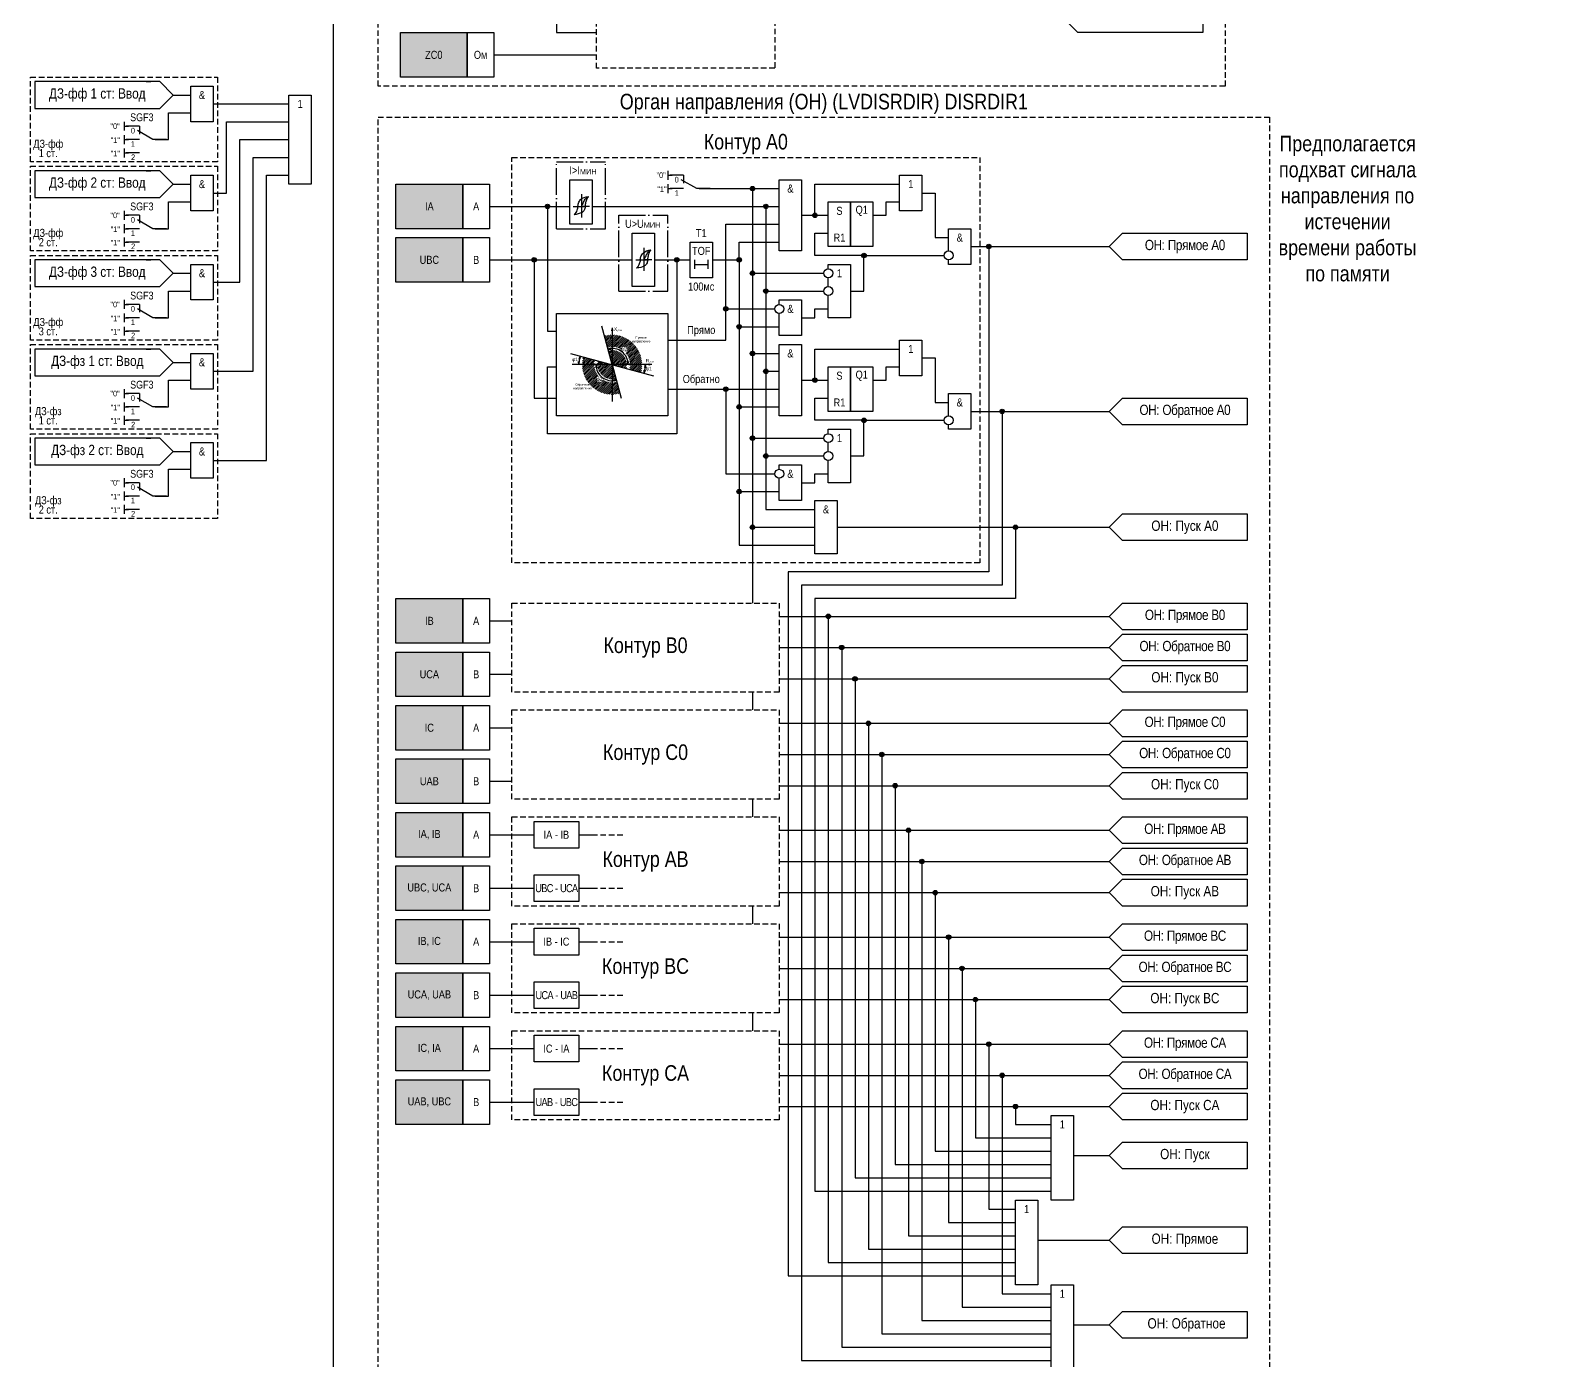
# Model space of a CAD drawing. Header units: millimetres. Extents: x -68 to 4847, y -35 to 2390.
# Drawn here: x -68 to 273, y 144 to 442.5 of the extents above; entities that cross this region are included whole.
import ezdxf
from ezdxf.enums import TextEntityAlignment as Align

# ---------------------------------------------------------------- set-up
doc = ezdxf.new("R2010")
doc.units = ezdxf.units.MM
doc.linetypes.add('ACAD_ISO04W100', pattern=[30, 24, -3, 0, -3])
doc.linetypes.add('штриховая2', pattern=[0.375, 0.25, -0.125])
doc.layers.add('TEXT', color=7, linetype='Continuous', lineweight=25)
doc.layers.add('Основная', color=7, linetype='Continuous')
doc.styles.add('1.8_Gost_RD', font='ARIALN.TTF', dxfattribs={"height": 1.8})
doc.styles.add('2.5_Gost_RD', font='ARIALN.TTF', dxfattribs={"height": 2.5})
doc.styles.add('3.5_Gost_RD', font='ARIALN.TTF', dxfattribs={"height": 3.5})
doc.styles.add('5.0_Gost_RD', font='ARIALN.TTF', dxfattribs={"height": 5})
doc.styles.add('Вывод', font='ARIALN.TTF', dxfattribs={"height": 2.5})
doc.styles.add('Компонент', font='ARIALN.TTF', dxfattribs={"height": 3.5})

# ---------------------------------------------------------------- blocks, each defined once
blk = doc.blocks.new('*U50')
at = {"layer": 'Основная', "linetype": 'ACAD_ISO04W100', "ltscale": 0.25}
for p, q in [((0, 0), (11, 0)), ((0, -15), (0, 0)), ((11, -15), (11, 0)), ((0, -15), (11, -15))]:
    blk.add_line(p, q, dxfattribs=at)
at = {"layer": 'Основная', "style": 'Компонент'}
blk.add_attdef('ОУ', text='', height=3.5, dxfattribs=at).set_placement((11, 0), align=Align.MIDDLE_CENTER)
blk = doc.blocks.new('*U45')
at = {"layer": 'Основная', "linetype": 'ACAD_ISO04W100', "ltscale": 0.25}
for p, q in [((0, 0), (11, 0)), ((0, -17), (0, 0)), ((11, -17), (11, 0)), ((0, -17), (11, -17))]:
    blk.add_line(p, q, dxfattribs=at)
at = {"layer": 'Основная', "style": 'Компонент'}
blk.add_attdef('ОУ', text='', height=3.5, dxfattribs=at).set_placement((11, 0), align=Align.MIDDLE_CENTER)
blk = doc.blocks.new('Точка')
at = {"ltscale": 100}
h = blk.add_hatch(color=256, dxfattribs=at)
h.dxf.hatch_style = 1
edge = h.paths.add_edge_path()
edge.add_arc((0, 0), 0.5, 0, 360)
blk.add_circle((0, 0), 0.5, dxfattribs=at)
blk = doc.blocks.new('*U31')
at = {"layer": 'Основная', "color": 0}
blk.add_line((0, 0), (7, 4), dxfattribs=at)
at = {"layer": 'Основная', "ltscale": 0.35}
blk.add_line((6, 6), (6, 2.5), dxfattribs=at)
blk = doc.blocks.new('*U42')
at = {"layer": 'Основная', "color": 0}
for p, q in [((-3, 6), (-9, 6)), ((-3, 0), (-9, 0)), ((9, 0), (3, 0))]:
    blk.add_line(p, q, dxfattribs=at)
at = {"layer": 'Основная', "ltscale": 0.25, "xscale": -1}
blk.add_blockref('*U31', (3, 0), dxfattribs=at)
at = {"layer": 'Основная'}
for tag, height, style, p in [('В1', 2.5, 'Вывод', (-13, 6)), ('ОУ', 3.5, 'Компонент', (-2, 10)), ('В2', 2.5, 'Вывод', (-6, 4)), ('В3', 2.5, 'Вывод', (-6, -2))]:
    blk.add_attdef(tag, text='', height=height, dxfattribs=dict(at, style=style)).set_placement(p, align=Align.MIDDLE_CENTER)
blk = doc.blocks.new('*U32')
at = {"layer": 'Основная', "color": 0}
for p, q in [((-3, 6), (-9, 6)), ((-3, 0), (-9, 0)), ((9, 0), (3, 0))]:
    blk.add_line(p, q, dxfattribs=at)
at = {"layer": 'Основная', "ltscale": 0.25, "xscale": -1}
blk.add_blockref('*U31', (3, 0), dxfattribs=at)
at = {"layer": 'Основная'}
for tag, height, style, p in [('В1', 2.5, 'Вывод', (-14, 6)), ('ОУ', 3.5, 'Компонент', (-2, 10)), ('В2', 2.5, 'Вывод', (-6, 4)), ('В3', 2.5, 'Вывод', (-6, -2))]:
    blk.add_attdef(tag, text='', height=height, dxfattribs=dict(at, style=style)).set_placement(p, align=Align.MIDDLE_CENTER)

msp = doc.modelspace()

# ---------------------------------------------------------------- hatches: boundary and pattern name
at = {"ltscale": 100, "true_color": 0xef8637}
h = msp.add_hatch(color=30, dxfattribs=at)
h.dxf.hatch_style = 1
h.paths.add_polyline_path([(15, 442), (30, 442), (30, 432), (15, 432)])
h = msp.add_hatch(color=30, dxfattribs=at)
h.dxf.hatch_style = 1
h.paths.add_polyline_path([(14, 408), (29, 408), (29, 398), (14, 398)])
h = msp.add_hatch(color=30, dxfattribs=at)
h.dxf.hatch_style = 1
h.paths.add_polyline_path([(14, 396), (29, 396), (29, 386), (14, 386)])
at = {"ltscale": 100}
h = msp.add_hatch(color=256, dxfattribs=at)
h.dxf.hatch_style = 1
h.paths.add_polyline_path([(62.5, 375.7509), (62.3811, 375.0589, -0.30517304), (62.5027, 375.1415)])
h.paths.add_polyline_path([(62.5, 375.7509), (62.5027, 375.1415, -0.30517304), (62.6249, 375.06)])
h = msp.add_hatch(dxfattribs=at)
h.set_pattern_fill('ANSI31', color=256, scale=0.1)
h.set_pattern_definition([(45, (-1318.5295, -780.2334), (-0.224506403, 0.224506403), [])])
edge = h.paths.add_edge_path(flags=17)
edge.add_arc((62.5, 367.5), 3.2666, 345, 465)
edge.add_line((61.6545, 370.6553), (62.431, 367.7575))
edge.add_arc((62.5001, 367.5001), 0.2665, -15.023307, 105.023307, ccw=False)
edge.add_line((62.7575, 367.431), (65.6553, 366.6545))
edge = h.paths.add_edge_path(flags=17)
edge.add_arc((62.5, 367.5), 3.2666, 165, 285)
edge.add_line((63.3455, 364.3447), (62.569, 367.2425))
edge.add_arc((62.4994, 367.4994), 0.2662, 164.834451, 285.165549, ccw=False)
edge.add_line((62.2425, 367.569), (59.3447, 368.3455))
edge = h.paths.add_edge_path()
edge.add_line((60.2695, 363.6081), (59.1395, 363.6081))
edge.add_line((59.1395, 363.6081), (59.1378, 363.6073))
edge.add_line((59.1378, 363.6073), (59.1381, 363.6081))
edge.add_line((59.1381, 363.6081), (59.1319, 363.6081))
edge.add_line((59.1319, 363.6081), (59.1319, 364.712))
edge.add_line((59.1319, 364.712), (59.612, 364.712))
edge.add_arc((62.4968, 367.4992), 4.0112, 164.976587, 224.014091, ccw=False)
edge.add_line((58.6227, 368.5389), (56.0439, 369.2299))
edge.add_arc((62.5, 367.5), 6.6839, 165, 285)
edge.add_line((64.2299, 361.0439), (63.5389, 363.6227))
edge.add_arc((62.4978, 367.4868), 4.0019, 236.164427, 285.079352, ccw=False)
edge.add_line((60.2695, 364.1626), (60.2695, 363.6081))
edge = h.paths.add_edge_path()
edge.add_line((65.8556, 371.3799), (65.8562, 371.3799))
edge.add_line((65.8562, 371.3799), (65.8562, 370.2308))
edge.add_line((65.8562, 370.2308), (65.4421, 370.2308))
edge.add_arc((62.4939, 367.4985), 4.0196, -14.956571, 42.823863, ccw=False)
edge.add_line((66.3773, 366.4611), (68.9561, 365.7701))
edge.add_arc((62.5, 367.5), 6.6839, 345, 465)
edge.add_line((60.7701, 373.9561), (61.4611, 371.3773))
edge.add_arc((62.4983, 367.4893), 4.024, 57.361551, 104.937932, ccw=False)
edge.add_line((64.6686, 370.8779), (64.6686, 371.3799))
edge.add_line((64.6686, 371.3799), (65.8528, 371.3799))
edge.add_line((65.8528, 371.3799), (65.8561, 371.3813))
edge.add_line((65.8561, 371.3813), (65.8556, 371.3799))
h = msp.add_hatch(color=256, dxfattribs=at)
h.dxf.hatch_style = 1
h.paths.add_polyline_path([(55.3066, 369.4274), (55.2781, 368.7258, 0.30517304), (55.1765, 368.832)])
h.paths.add_polyline_path([(55.3066, 369.4274), (55.1765, 368.832, 0.30517304), (55.0399, 368.7779)])
h = msp.add_hatch(color=256, dxfattribs=at)
h.dxf.hatch_style = 1
h.paths.add_polyline_path([(61.5631, 370.9964), (62.2653, 370.992, -0.30517304), (62.1639, 371.0984)])
h.paths.add_polyline_path([(61.5631, 370.9964), (62.1639, 371.0984, -0.30517304), (62.2244, 371.2324)])
h = msp.add_hatch(color=256, dxfattribs=at)
h.dxf.hatch_style = 1
h.paths.add_polyline_path([(55.0518, 367.5), (54.9592, 368.196, 0.30517304), (55.0775, 368.1089)])
h.paths.add_polyline_path([(55.0518, 367.5), (55.0775, 368.1089, 0.30517304), (55.2028, 368.1857)])
h = msp.add_hatch(color=256, dxfattribs=at)
h.dxf.hatch_style = 1
h.paths.add_polyline_path([(58.8803, 367.5), (58.8157, 366.8008, -0.30517304), (58.9305, 366.8927)])
h.paths.add_polyline_path([(58.8803, 367.5), (58.9305, 366.8927, -0.30517304), (59.0588, 366.8209)])
h = msp.add_hatch(color=256, dxfattribs=at)
h.dxf.hatch_style = 1
h.paths.add_polyline_path([(66.1197, 367.5), (66.185, 368.1991, -0.30517304), (66.0701, 368.1074)])
h.paths.add_polyline_path([(66.1197, 367.5), (66.0701, 368.1074, -0.30517304), (65.9419, 368.1792)])
h = msp.add_hatch(color=256, dxfattribs=at)
h.dxf.hatch_style = 1
h.paths.add_polyline_path([(69.6936, 365.5725), (69.9635, 366.2207, -0.30517304), (69.8266, 366.1672)])
h.paths.add_polyline_path([(69.6936, 365.5725), (69.8266, 366.1672, -0.30517304), (69.7255, 366.2739)])
h = msp.add_hatch(color=256, dxfattribs=at)
h.dxf.hatch_style = 1
h.paths.add_polyline_path([(69.9473, 367.5), (69.7929, 366.8151, -0.30517304), (69.9185, 366.8913)])
h.paths.add_polyline_path([(69.9473, 367.5), (69.9185, 366.8913, -0.30517304), (70.0364, 366.8035)])
h = msp.add_hatch(color=256, dxfattribs=at)
h.dxf.hatch_style = 1
h.paths.add_polyline_path([(71.4352, 367.5), (70.7433, 367.6194, -0.30517304), (70.8258, 367.4978)])
h.paths.add_polyline_path([(71.4352, 367.5), (70.8258, 367.4978, -0.30517304), (70.7442, 367.3756)])
h = msp.add_hatch(color=256, dxfattribs=at)
h.dxf.hatch_style = 1
h.paths.add_polyline_path([(63.4369, 364.0036), (62.7347, 363.9996, -0.30517304), (62.8373, 363.8944)])
h.paths.add_polyline_path([(63.4369, 364.0036), (62.8373, 363.8944, -0.30517304), (62.7784, 363.7597)])
at = {"ltscale": 100, "true_color": 0xef8637}
h = msp.add_hatch(color=30, dxfattribs=at)
h.dxf.hatch_style = 1
h.paths.add_polyline_path([(14, 315), (29, 315), (29, 305), (14, 305)])
h = msp.add_hatch(color=30, dxfattribs=at)
h.dxf.hatch_style = 1
h.paths.add_polyline_path([(14, 303), (29, 303), (29, 293), (14, 293)])
h = msp.add_hatch(color=30, dxfattribs=at)
h.dxf.hatch_style = 1
h.paths.add_polyline_path([(14, 291), (29, 291), (29, 281), (14, 281)])
h = msp.add_hatch(color=30, dxfattribs=at)
h.dxf.hatch_style = 1
h.paths.add_polyline_path([(14, 279), (29, 279), (29, 269), (14, 269)])
h = msp.add_hatch(color=30, dxfattribs=at)
h.dxf.hatch_style = 1
h.paths.add_polyline_path([(14, 267), (29, 267), (29, 257), (14, 257)])
h = msp.add_hatch(color=30, dxfattribs=at)
h.dxf.hatch_style = 1
h.paths.add_polyline_path([(14, 255), (29, 255), (29, 245), (14, 245)])
h = msp.add_hatch(color=30, dxfattribs=at)
h.dxf.hatch_style = 1
h.paths.add_polyline_path([(14, 243), (29, 243), (29, 233), (14, 233)])
h = msp.add_hatch(color=30, dxfattribs=at)
h.dxf.hatch_style = 1
h.paths.add_polyline_path([(14, 231), (29, 231), (29, 221), (14, 221)])
h = msp.add_hatch(color=30, dxfattribs=at)
h.dxf.hatch_style = 1
h.paths.add_polyline_path([(14, 219), (29, 219), (29, 209), (14, 209)])
h = msp.add_hatch(color=30, dxfattribs=at)
h.dxf.hatch_style = 1
h.paths.add_polyline_path([(14, 207), (29, 207), (29, 197), (14, 197)])

# ---------------------------------------------------------------- linework, layer by layer
at = {"color": 6, "ltscale": 100}
for p, q in [((-42, 431), (-41, 431)), ((-47, 422), (-47, 420)), ((-47, 421), (-46, 421)), ((-47, 419), (-47, 417)), ((-47, 418), (-46, 418)), ((-47, 416), (-47, 414)), ((-47, 415), (-46, 415)), ((-43.5, 415), (-46.5, 415)), ((-42, 411), (-41, 411)), ((-47, 402), (-47, 400)), ((-47, 401), (-46, 401)), ((-47, 399), (-47, 397)), ((-47, 398), (-46, 398)), ((-47, 396), (-47, 394)), ((-47, 395), (-46, 395)), ((-43.5, 395), (-46.5, 395)), ((-42, 391), (-41, 391)), ((-47, 382), (-47, 380)), ((-47, 381), (-46, 381)), ((-47, 379), (-47, 377)), ((-47, 378), (-46, 378)), ((-47, 376), (-47, 374)), ((-47, 375), (-46, 375)), ((-43.5, 375), (-46.5, 375)), ((-42, 371), (-41, 371)), ((-42, 371), (-41, 371)), ((-47, 362), (-47, 360)), ((-47, 361), (-46, 361)), ((-47, 359), (-47, 357)), ((-47, 358), (-46, 358)), ((-47, 356), (-47, 354)), ((-47, 355), (-46, 355)), ((-43.5, 355), (-46.5, 355)), ((-42, 351), (-41, 351)), ((-42, 351), (-41, 351)), ((-47, 342), (-47, 340)), ((-47, 341), (-46, 341)), ((-47, 339), (-47, 337)), ((-47, 338), (-46, 338)), ((-47, 336), (-47, 334)), ((-47, 335), (-46, 335)), ((-43.5, 335), (-46.5, 335))]:
    msp.add_line(p, q, dxfattribs=at)
at = {"ltscale": 100}
for p, q in [((75, 411), (75, 409)), ((75, 410), (76, 410)), ((75, 408), (75, 406)), ((75, 407), (76, 407)), ((62.5, 367.5), (60.1833, 376.146)), ((62.5, 375.7509), (62.3811, 375.0589)), ((62.5, 375.7509), (62.5, 359.2491)), ((62.5, 375.7509), (62.6249, 375.06)), ((55.3066, 369.4274), (55.0399, 368.7779)), ((55.3066, 369.4274), (55.2781, 368.7258)), ((61.5631, 370.9964), (62.2244, 371.2324)), ((61.5631, 370.9964), (62.2653, 370.992)), ((71.4352, 367.5), (53.5648, 367.5)), ((55.0518, 367.5), (54.9592, 368.196)), ((55.0518, 367.5), (55.2028, 368.1857)), ((58.8803, 367.5), (58.8157, 366.8008)), ((58.8803, 367.5), (59.0588, 366.8209)), ((62.5, 367.5), (64.5238, 359.9471)), ((66.1197, 367.5), (65.9419, 368.1792)), ((66.1197, 367.5), (66.185, 368.1991)), ((69.6936, 365.5725), (69.7255, 366.2739)), ((69.6936, 365.5725), (69.9635, 366.2207)), ((69.9473, 367.5), (69.7929, 366.8151)), ((69.9473, 367.5), (70.0364, 366.8035)), ((71.4352, 367.5), (70.7433, 367.6194)), ((71.4352, 367.5), (70.7442, 367.3756)), ((63.4369, 364.0036), (62.7347, 363.9996)), ((63.4369, 364.0036), (62.7784, 363.7597))]:
    msp.add_line(p, q, dxfattribs=at)
at = {"color": 7, "ltscale": 100}
for p, q in [((53.7865, 403.0009), (55.6014, 403.0009)), ((54.8108, 403), (56.491, 403)), ((57.4163, 403.0028), (55.6014, 403.0009)), ((67.7865, 391.0009), (69.6014, 391.0009)), ((68.8108, 391), (70.491, 391)), ((71.4163, 391.0028), (69.6014, 391.0009))]:
    msp.add_line(p, q, dxfattribs=at)
for p, q in [((55.6, 405.72), (55.6, 400.52)), ((69.6, 393.72), (69.6, 388.52))]:
    msp.add_line(p, q)
at = {"linetype": 'штриховая2', "ltscale": 5}
for p, q in [((58, 262), (65, 262)), ((58, 250), (65, 250)), ((58, 238), (65, 238)), ((58, 226), (65, 226)), ((58, 214), (65, 214)), ((58, 202), (65, 202))]:
    msp.add_line(p, q, dxfattribs=at)
at = {"color": 3, "ltscale": 100}
msp.add_lwpolyline([(0, 1360), (370, 1360), (370, 0), (0, 0)], close=True, dxfattribs=at)
at = {"linetype": 'штриховая2', "ltscale": 5}
msp.add_lwpolyline([(10, 600), (200, 600), (200, 430), (10, 430)], close=True, dxfattribs=at)
at = {"ltscale": 100}
for points in [[(46, 514), (50, 514), (50, 442), (59, 442)], [(36, 437), (59, 437)], [(82, 407), (100, 407)], [(82, 407), (94, 407), (94, 314)], [(82, 407), (94, 407), (94, 370), (100, 370)], [(82, 407), (94, 407), (94, 331), (108, 331)], [(82, 407), (94, 407), (94, 388), (110, 388)], [(82, 407), (94, 407), (94, 351), (110, 351)], [(105, 401), (108, 401), (108, 408), (127, 408)], [(132, 406), (135, 406), (135, 396), (138, 396)], [(35, 403), (53, 403)], [(35, 403), (48, 403), (48, 375), (50, 375)], [(58, 403), (100, 403)], [(58, 403), (97, 403), (97, 384), (110, 384)], [(58, 403), (97, 403), (97, 366), (100, 366)], [(58, 403), (97, 403), (97, 335), (108, 335)], [(58, 403), (97, 403), (97, 347), (110, 347)], [(121, 401), (124, 401), (124, 404), (127, 404)], [(105, 401), (111, 401)], [(75, 373), (88, 373), (88, 399), (100, 399)], [(116, 384), (119, 384), (119, 392), (108, 392), (108, 397), (111, 397)], [(138, 393), (138, 398), (143, 398), (143, 390), (138, 390), (138, 391)], [(85, 391), (91, 391), (91, 395), (100, 395)], [(143, 394), (147, 394), (147, 321), (102, 321), (102, 163), (153, 163)], [(143, 394), (174, 394)], [(35, 391), (67, 391)], [(35, 391), (45, 391), (45, 360), (50, 360)], [(72, 391), (77, 391), (77, 352), (48, 352), (48, 367), (50, 367)], [(72, 391), (80, 391)], [(81, 391), (81, 389)], [(81, 390), (84, 390)], [(84, 391), (84, 389)], [(85, 391), (91, 391), (91, 376), (100, 376)], [(85, 391), (91, 391), (91, 358), (100, 358)], [(85, 391), (91, 391), (91, 339), (100, 339)], [(85, 391), (91, 391), (91, 327), (108, 327)], [(111, 389), (111, 390), (116, 390), (116, 378), (111, 378), (111, 383)], [(116, 384), (119, 384), (119, 392), (137, 392)], [(111, 385), (111, 387)], [(100, 381), (100, 382), (105, 382), (105, 374), (100, 374), (100, 379)], [(75, 373), (88, 373), (88, 380), (99, 380)], [(105, 378), (108, 378), (108, 380), (111, 380)], [(53.1943, 369.9934), (71.8057, 365.0066)], [(105, 364), (108, 364), (108, 371), (127, 371)], [(132, 369), (135, 369), (135, 359), (138, 359)], [(121, 364), (124, 364), (124, 367), (127, 367)], [(75, 362), (88, 362), (88, 343), (99, 343)], [(75, 362), (100, 362)], [(105, 364), (111, 364)], [(116, 347), (119, 347), (119, 355), (108, 355), (108, 360), (111, 360)], [(138, 356), (138, 361), (143, 361), (143, 353), (138, 353), (138, 354)], [(143, 357), (150, 357), (150, 318), (105, 318), (105, 144), (161, 144)], [(116, 347), (119, 347), (119, 355), (137, 355)], [(143, 357), (174, 357)], [(111, 352), (111, 353), (116, 353), (116, 341), (111, 341), (111, 346)], [(111, 348), (111, 350)], [(100, 344), (100, 345), (105, 345), (105, 337), (100, 337), (100, 342)], [(111, 344), (111, 346)], [(105, 341), (108, 341), (108, 343), (111, 343)], [(113, 331), (153, 331), (153, 315), (108, 315), (108, 182), (161, 182)], [(113, 331), (174, 331)], [(100, 311), (111, 311), (111, 166), (153, 166)], [(100, 311), (174, 311)], [(35, 310), (40, 310)], [(100, 304), (114, 304), (114, 147), (161, 147)], [(100, 304), (174, 304)], [(35, 298), (40, 298)], [(100, 297), (117, 297), (117, 185), (161, 185)], [(100, 297), (174, 297)], [(94, 294), (94, 290)], [(100, 287), (120, 287), (120, 169), (153, 169)], [(100, 287), (174, 287)], [(35, 286), (40, 286)], [(100, 280), (123, 280), (123, 150), (161, 150)], [(100, 280), (174, 280)], [(35, 274), (40, 274)], [(100, 273), (126, 273), (126, 188), (161, 188)], [(100, 273), (174, 273)], [(94, 270), (94, 266)], [(100, 263), (129, 263), (129, 172), (153, 172)], [(100, 263), (174, 263)], [(35, 262), (45, 262)], [(55, 262), (58, 262)], [(100, 256), (132, 256), (132, 153), (161, 153)], [(100, 256), (174, 256)], [(35, 250), (45, 250)], [(55, 250), (58, 250)], [(100, 249), (135, 249), (135, 191), (161, 191)], [(100, 249), (174, 249)], [(94, 246), (94, 242)], [(100, 239), (138, 239), (138, 175), (153, 175)], [(100, 239), (174, 239)], [(35, 238), (45, 238)], [(55, 238), (58, 238)], [(100, 232), (141, 232), (141, 156), (161, 156)], [(100, 232), (174, 232)], [(35, 226), (45, 226)], [(55, 226), (58, 226)], [(94, 222), (94, 218)], [(100, 225), (144, 225), (144, 194), (161, 194)], [(100, 225), (174, 225)], [(100, 215), (147, 215), (147, 178), (153, 178)], [(100, 215), (174, 215)], [(35, 214), (45, 214)], [(55, 214), (58, 214)], [(100, 208), (150, 208), (150, 159), (161, 159)], [(100, 208), (174, 208)], [(35, 202), (45, 202)], [(55, 202), (58, 202)], [(100, 201), (153, 201), (153, 197), (161, 197)], [(100, 201), (174, 201)], [(166, 190), (174, 190)], [(158, 171), (174, 171)], [(166, 152), (174, 152)]]:
    msp.add_lwpolyline(points, dxfattribs=at)
at = {"color": 251, "linetype": 'штриховая2', "ltscale": 5, "true_color": 0x58595b}
for points in [[(59, 456), (99, 456), (99, 434), (59, 434)], [(40, 414), (145, 414), (145, 323), (40, 323)], [(40, 314), (100, 314), (100, 294), (40, 294)], [(40, 290), (100, 290), (100, 270), (40, 270)], [(40, 266), (100, 266), (100, 246), (40, 246)], [(40, 242), (100, 242), (100, 222), (40, 222)], [(40, 218), (100, 218), (100, 198), (40, 198)]]:
    msp.add_lwpolyline(points, close=True, dxfattribs=at)
at = {"ltscale": 100}
for points in [[(195, 448), (195, 442), (167, 442), (164, 445), (167, 448)], [(15, 442), (30, 442), (30, 432), (15, 432)], [(30, 442), (36, 442), (36, 432), (30, 432)], [(127, 410), (132, 410), (132, 402), (127, 402)], [(14, 408), (29, 408), (29, 398), (14, 398)], [(29, 408), (35, 408), (35, 398), (29, 398)], [(53, 409), (58, 409), (58, 399), (53, 399)], [(100, 409), (105, 409), (105, 393), (100, 393)], [(111, 404), (116, 404), (116, 394), (111, 394)], [(116, 404), (121, 404), (121, 394), (116, 394)], [(14, 396), (29, 396), (29, 386), (14, 386)], [(29, 396), (35, 396), (35, 386), (29, 386)], [(67, 397), (72, 397), (72, 385), (67, 385)], [(177, 397), (205, 397), (205, 391), (177, 391), (174, 394)], [(80, 395), (85, 395), (85, 387), (80, 387)], [(50, 379), (75, 379), (75, 356), (50, 356)], [(100, 372), (105, 372), (105, 356), (100, 356)], [(127, 373), (132, 373), (132, 365), (127, 365)], [(111, 367), (116, 367), (116, 357), (111, 357)], [(116, 367), (121, 367), (121, 357), (116, 357)], [(177, 360), (205, 360), (205, 354), (177, 354), (174, 357)], [(177, 334), (205, 334), (205, 328), (177, 328), (174, 331)], [(14, 315), (29, 315), (29, 305), (14, 305)], [(29, 315), (35, 315), (35, 305), (29, 305)], [(177, 314), (205, 314), (205, 308), (177, 308), (174, 311)], [(177, 307), (205, 307), (205, 301), (177, 301), (174, 304)], [(14, 303), (29, 303), (29, 293), (14, 293)], [(29, 303), (35, 303), (35, 293), (29, 293)], [(177, 300), (205, 300), (205, 294), (177, 294), (174, 297)], [(14, 291), (29, 291), (29, 281), (14, 281)], [(29, 291), (35, 291), (35, 281), (29, 281)], [(177, 290), (205, 290), (205, 284), (177, 284), (174, 287)], [(177, 283), (205, 283), (205, 277), (177, 277), (174, 280)], [(14, 279), (29, 279), (29, 269), (14, 269)], [(29, 279), (35, 279), (35, 269), (29, 269)], [(177, 276), (205, 276), (205, 270), (177, 270), (174, 273)], [(14, 267), (29, 267), (29, 257), (14, 257)], [(29, 267), (35, 267), (35, 257), (29, 257)], [(45, 265), (55, 265), (55, 259), (45, 259)], [(177, 266), (205, 266), (205, 260), (177, 260), (174, 263)], [(177, 259), (205, 259), (205, 253), (177, 253), (174, 256)], [(14, 255), (29, 255), (29, 245), (14, 245)], [(29, 255), (35, 255), (35, 245), (29, 245)], [(45, 253), (55, 253), (55, 247), (45, 247)], [(177, 252), (205, 252), (205, 246), (177, 246), (174, 249)], [(14, 243), (29, 243), (29, 233), (14, 233)], [(29, 243), (35, 243), (35, 233), (29, 233)], [(45, 241), (55, 241), (55, 235), (45, 235)], [(177, 242), (205, 242), (205, 236), (177, 236), (174, 239)], [(177, 235), (205, 235), (205, 229), (177, 229), (174, 232)], [(14, 231), (29, 231), (29, 221), (14, 221)], [(29, 231), (35, 231), (35, 221), (29, 221)], [(45, 229), (55, 229), (55, 223), (45, 223)], [(177, 228), (205, 228), (205, 222), (177, 222), (174, 225)], [(14, 219), (29, 219), (29, 209), (14, 209)], [(29, 219), (35, 219), (35, 209), (29, 209)], [(45, 217), (55, 217), (55, 211), (45, 211)], [(177, 218), (205, 218), (205, 212), (177, 212), (174, 215)], [(177, 211), (205, 211), (205, 205), (177, 205), (174, 208)], [(14, 207), (29, 207), (29, 197), (14, 197)], [(29, 207), (35, 207), (35, 197), (29, 197)], [(45, 205), (55, 205), (55, 199), (45, 199)], [(177, 204), (205, 204), (205, 198), (177, 198), (174, 201)], [(161, 199), (166, 199), (166, 180), (161, 180)], [(177, 193), (205, 193), (205, 187), (177, 187), (174, 190)], [(153, 180), (158, 180), (158, 161), (153, 161)], [(177, 174), (205, 174), (205, 168), (177, 168), (174, 171)], [(161, 161), (166, 161), (166, 142), (161, 142)], [(177, 155), (205, 155), (205, 149), (177, 149), (174, 152)]]:
    msp.add_lwpolyline(points, close=True, dxfattribs=at)
at = {"color": 6, "linetype": 'штриховая2', "ltscale": 5}
for points in [[(-68, 432), (-26, 432), (-26, 413), (-68, 413)], [(-68, 412), (-26, 412), (-26, 393), (-68, 393)], [(-68, 392), (-26, 392), (-26, 373), (-68, 373)], [(-68, 372), (-26, 372), (-26, 353), (-68, 353)], [(-68, 352), (-26, 352), (-26, 333), (-68, 333)]]:
    msp.add_lwpolyline(points, close=True, dxfattribs=at)
at = {"color": 6, "ltscale": 100}
for points in [[(-36, 428), (-39, 431), (-67, 431), (-67, 425), (-39, 425), (-36, 428)], [(-36, 428), (-32, 428)], [(-40, 418), (-37, 418), (-37, 424), (-32, 424)], [(-27, 426), (-10, 426)], [(-27, 406), (-24, 406), (-24, 422), (-10, 422)], [(-27, 386), (-21, 386), (-21, 418), (-10, 418)], [(-27, 366), (-18, 366), (-18, 414), (-10, 414)], [(-36, 408), (-39, 411), (-67, 411), (-67, 405), (-39, 405), (-36, 408)], [(-27, 346), (-15, 346), (-15, 410), (-10, 410)], [(-36, 408), (-32, 408)], [(-40, 398), (-37, 398), (-37, 404), (-32, 404)], [(-36, 388), (-39, 391), (-67, 391), (-67, 385), (-39, 385), (-36, 388)], [(-36, 388), (-32, 388)], [(-40, 378), (-37, 378), (-37, 384), (-32, 384)], [(-36, 368), (-39, 371), (-67, 371), (-67, 365), (-39, 365), (-36, 368)], [(-36, 368), (-32, 368)], [(-40, 358), (-37, 358), (-37, 364), (-32, 364)], [(-36, 348), (-39, 351), (-67, 351), (-67, 345), (-39, 345), (-36, 348)], [(-36, 348), (-32, 348)], [(-40, 338), (-37, 338), (-37, 344), (-32, 344)]]:
    msp.add_lwpolyline(points, dxfattribs=at)
for points in [[(-32, 430), (-27, 430), (-27, 422), (-32, 422)], [(-10, 428), (-5, 428), (-5, 408), (-10, 408)], [(-32, 410), (-27, 410), (-27, 402), (-32, 402)], [(-32, 390), (-27, 390), (-27, 382), (-32, 382)], [(-32, 370), (-27, 370), (-27, 362), (-32, 362)], [(-32, 350), (-27, 350), (-27, 342), (-32, 342)]]:
    msp.add_lwpolyline(points, close=True, dxfattribs=at)
at = {"color": 7, "linetype": 'штриховая2', "ltscale": 5}
msp.add_lwpolyline([(10, 423), (210, 423), (210, 140), (10, 140)], close=True, dxfattribs=at)
at = {"color": 7, "ltscale": 100}
msp.add_lwpolyline([(108, 337), (113, 337), (113, 325), (108, 325)], close=True, dxfattribs=at)
at = {"ltscale": 100}
for centre in [(138, 392), (111, 388), (111, 384), (100, 380), (138, 355), (111, 351), (111, 347), (100, 343)]:
    msp.add_circle(centre, 1, dxfattribs=at)
for centre, radius, start, end in [((62.5032, 375.0099), 0.1316, 22.366304, 158.132512), ((55.1484, 368.7034), 0.1316, 9.794886, 145.561094), ((62.4991, 367.496), 7.4473, 164.969294, 179.969294), ((62.5, 367.5), 3.6197, 0, 105), ((62.2937, 371.1205), 0.1316, 121.755374, 257.521582), ((55.0831, 368.2404), 0.1316, 199.695293, 335.4615), ((58.9413, 366.7615), 0.1316, 26.844864, 162.611071), ((62.5, 367.5), 3.6197, 180, 285), ((66.0594, 368.2386), 0.1316, 206.785236, 342.551444), ((62.5, 367.5), 7.4473, 345, 0), ((69.8553, 366.2956), 0.1316, 189.507793, 325.274001), ((69.9123, 366.7598), 0.1316, 19.4082, 155.174407), ((70.6942, 367.4973), 0.1316, 292.323869, 68.090076), ((62.7078, 363.8708), 0.1316, 302.442008, 78.208215)]:
    msp.add_arc(centre, radius, start, end, dxfattribs=at)
for points in [[(54.8, 402.92), (54.6, 402.1319), (54, 401.12)], [(56.4795, 402.92), (56.2473, 402.1319), (55.7586, 401.6696), (54, 401.12)], [(54.8, 402.92), (54.9527, 403.7081), (55.4415, 404.5439), (57.2, 405.257)], [(55.6014, 403.0009), (56, 403.72), (56.4669, 404.5973), (57.2, 405.257)], [(56.4795, 402.92), (56.6, 403.7081), (56.8118, 404.5439), (57.2, 405.257)], [(68.8, 390.92), (68.9527, 391.7081), (69.4415, 392.5439), (71.2, 393.257)], [(69.6014, 391.0009), (70, 391.72), (70.4669, 392.5973), (71.2, 393.257)], [(70.4795, 390.92), (70.6, 391.7081), (70.8118, 392.5439), (71.2, 393.257)], [(68.8, 390.92), (68.6, 390.1319), (68, 389.12)], [(70.4795, 390.92), (70.2473, 390.1319), (69.7586, 389.6696), (68, 389.12)]]:
    msp.add_spline(points, degree=3)

# ---------------------------------------------------------------- block references
for p in [(94, 407), (48, 403), (97, 403), (108, 401), (119, 392), (147, 394), (45, 391), (77, 391), (91, 391), (94, 388), (97, 384), (88, 380), (91, 376), (94, 370), (97, 366), (88, 362), (108, 364), (91, 358), (119, 355), (150, 357), (94, 351), (97, 347), (91, 339), (94, 331), (153, 331), (111, 311), (114, 304), (117, 297), (120, 287), (123, 280), (126, 273), (129, 263), (132, 256), (135, 249), (138, 239), (141, 232), (144, 225), (147, 215), (150, 208), (153, 201)]:
    msp.add_blockref('Точка', p, dxfattribs=at)
at = {"layer": 'Основная', "color": 6, "ltscale": 0.25, "xscale": 0.5, "yscale": 0.5, "zscale": 0.5}
for p in [(-42, 418), (-42, 398), (-42, 378), (-42, 358), (-42, 338)]:
    msp.add_blockref('*U32', p, dxfattribs=at).add_auto_attribs({'ОУ': 'SGF3', 'В1': '"0"', 'В2': '0', 'В3': '1'})
at = {"layer": 'Основная', "ltscale": 0.25}
for name, p in [('*U50', (50, 413)), ('*U45', (64, 401))]:
    msp.add_blockref(name, p, dxfattribs=at)
ref = msp.add_blockref('*U42', (80, 407), dxfattribs=dict(at, xscale=0.5, yscale=0.5, zscale=0.5))
ref.add_attrib('В1', '"0"', dxfattribs={"height": 1.25, "style": 'Вывод'}).set_placement((73.5, 410), align=Align.MIDDLE_CENTER)
ref.add_attrib('В2', '0', dxfattribs={"height": 1.25, "style": 'Вывод'}).set_placement((77, 409), align=Align.MIDDLE_CENTER)
ref.add_attrib('В3', '1', dxfattribs={"height": 1.25, "style": 'Вывод'}).set_placement((77, 406), align=Align.MIDDLE_CENTER)

# ---------------------------------------------------------------- texts
at = {"ltscale": 100}
for s, insert, char_height, width, attachment_point, style in [('ZC0', (22.5, 437), 1.8, 15, 5, '1.8_Gost_RD'), ('Ом', (33, 437), 1.8, 6, 5, '1.8_Gost_RD'), ('"1"', (72.6482, 407.4962), 1.25, 2, 1, '3.5_Gost_RD'), ('&', (102.5, 407), 1.8, 5, 5, '2.5_Gost_RD'), ('1', (129.5, 408), 1.8, 5, 5, '2.5_Gost_RD'), ('IA', (21.5, 403), 1.8, 15, 5, '1.8_Gost_RD'), ('А', (32, 403), 1.8, 6, 5, '1.8_Gost_RD'), ('S', (113.5, 402), 1.8, 5, 5, '2.5_Gost_RD'), ('Q1', (118.5, 402), 1.8, 5, 5, '2.5_Gost_RD'), ('T1', (82.5, 397), 1.8, 5, 5, '2.5_Gost_RD'), ('R1', (113.5, 396), 1.8, 5, 5, '2.5_Gost_RD'), ('&', (140.5, 396), 1.8, 5, 5, '2.5_Gost_RD'), ('TOF', (82.5, 393), 1.8, 5, 5, '2.5_Gost_RD'), ('UBC', (21.5, 391), 1.8, 15, 5, '1.8_Gost_RD'), ('В', (32, 391), 1.8, 6, 5, '1.8_Gost_RD'), ('1', (113.5, 388), 1.8, 5, 5, '2.5_Gost_RD'), ('100мс', (82.5, 385), 1.8, 5, 5, '2.5_Gost_RD'), ('&', (102.5, 380), 1.8, 5, 5, '2.5_Gost_RD'), ('1', (129.5, 371), 1.8, 5, 5, '2.5_Gost_RD'), ('&', (102.5, 370), 1.8, 5, 5, '2.5_Gost_RD'), ('S', (113.5, 365), 1.8, 5, 5, '2.5_Gost_RD'), ('Q1', (118.5, 365), 1.8, 5, 5, '2.5_Gost_RD'), ('R1', (113.5, 359), 1.8, 5, 5, '2.5_Gost_RD'), ('&', (140.5, 359), 1.8, 5, 5, '2.5_Gost_RD'), ('1', (113.5, 351), 1.8, 5, 5, '2.5_Gost_RD'), ('&', (102.5, 343), 1.8, 5, 5, '2.5_Gost_RD'), ('IВ', (21.5, 310), 1.8, 15, 5, '1.8_Gost_RD'), ('А', (32, 310), 1.8, 6, 5, '1.8_Gost_RD'), ('UCA', (21.5, 298), 1.8, 15, 5, '1.8_Gost_RD'), ('В ', (32, 298), 1.8, 6, 5, '1.8_Gost_RD'), ('IС', (21.5, 286), 1.8, 15, 5, '1.8_Gost_RD'), ('А', (32, 286), 1.8, 6, 5, '1.8_Gost_RD'), ('UAB', (21.5, 274), 1.8, 15, 5, '1.8_Gost_RD'), ('В', (32, 274), 1.8, 6, 5, '1.8_Gost_RD'), ('IA, IB', (21.5, 262), 1.8, 15, 5, '1.8_Gost_RD'), ('А', (32, 262), 1.8, 6, 5, '1.8_Gost_RD'), ('IA - IB ', (50, 262), 1.8, 10, 5, '1.8_Gost_RD'), ('UBC, UCA', (21.5, 250), 1.8, 15, 5, '1.8_Gost_RD'), ('В', (32, 250), 1.8, 6, 5, '1.8_Gost_RD'), ('{\\T0.9;UBC - UCA }', (50, 250), 1.8, 10, 5, '1.8_Gost_RD'), ('IB, IC', (21.5, 238), 1.8, 15, 5, '1.8_Gost_RD'), ('А', (32, 238), 1.8, 6, 5, '1.8_Gost_RD'), ('IB - IC ', (50, 238), 1.8, 10, 5, '1.8_Gost_RD'), ('UCA, UAB', (21.5, 226), 1.8, 15, 5, '1.8_Gost_RD'), ('В', (32, 226), 1.8, 6, 5, '1.8_Gost_RD'), ('{\\T0.9;UCA - UAB }', (50, 226), 1.8, 10, 5, '1.8_Gost_RD'), ('IC, IA', (21.5, 214), 1.8, 15, 5, '1.8_Gost_RD'), ('А', (32, 214), 1.8, 6, 5, '1.8_Gost_RD'), ('IC - IA', (50, 214), 1.8, 10, 5, '1.8_Gost_RD'), ('UAB, UBC', (21.5, 202), 1.8, 15, 5, '1.8_Gost_RD'), ('В', (32, 202), 1.8, 6, 5, '1.8_Gost_RD'), ('{\\T0.9;UAB - UBC}', (50, 202), 1.8, 10, 5, '1.8_Gost_RD'), ('1', (163.5, 197), 1.8, 5, 5, '2.5_Gost_RD'), ('1', (155.5, 178), 1.8, 5, 5, '2.5_Gost_RD'), ('1', (163.5, 159), 1.8, 5, 5, '2.5_Gost_RD')]:
    msp.add_mtext(s, dxfattribs=dict(at, insert=insert, char_height=char_height, width=width, attachment_point=attachment_point, style=style))
at = {"color": 6, "ltscale": 100}
for s, insert, char_height, width, attachment_point, style in [('&', (-29.5, 428), 1.8, 5, 5, '2.5_Gost_RD'), ('1', (-7.5, 426), 1.8, 5, 5, '2.5_Gost_RD'), ('"1"', (-50, 418.4962), 1.25, 2, 1, '3.5_Gost_RD'), ('"1"', (-50, 415.4962), 1.25, 2, 1, '3.5_Gost_RD'), ('2', (-45.4093, 414.6607), 1.25, 2, 1, '3.5_Gost_RD'), ('&', (-29.5, 408), 1.8, 5, 5, '2.5_Gost_RD'), ('"1"', (-50, 398.4962), 1.25, 2, 1, '3.5_Gost_RD'), ('"1"', (-50, 395.4962), 1.25, 2, 1, '3.5_Gost_RD'), ('2', (-45.4093, 394.6607), 1.25, 2, 1, '3.5_Gost_RD'), ('&', (-29.5, 388), 1.8, 5, 5, '2.5_Gost_RD'), ('"1"', (-50, 378.4962), 1.25, 2, 1, '3.5_Gost_RD'), ('"1"', (-50, 375.4962), 1.25, 2, 1, '3.5_Gost_RD'), ('2', (-45.4093, 374.6607), 1.25, 2, 1, '3.5_Gost_RD'), ('&', (-29.5, 368), 1.8, 5, 5, '2.5_Gost_RD'), ('"1"', (-50, 358.4962), 1.25, 2, 1, '3.5_Gost_RD'), ('"1"', (-50, 355.4962), 1.25, 2, 1, '3.5_Gost_RD'), ('2', (-45.4093, 354.6607), 1.25, 2, 1, '3.5_Gost_RD'), ('&', (-29.5, 348), 1.8, 5, 5, '2.5_Gost_RD'), ('"1"', (-50, 338.4962), 1.25, 2, 1, '3.5_Gost_RD'), ('"1"', (-50, 335.4962), 1.25, 2, 1, '3.5_Gost_RD'), ('2', (-45.4093, 334.6607), 1.25, 2, 1, '3.5_Gost_RD')]:
    msp.add_mtext(s, dxfattribs=dict(at, insert=insert, char_height=char_height, width=width, attachment_point=attachment_point, style=style))
at = {"color": 30, "ltscale": 100, "attachment_point": 5}
for s, insert, char_height, width, style in [('\\pxt49;Орган направления (ОН) (LVDISRDIR) {\\C6;DISRDIR1}', (110, 426), 3.5, 200, '3.5_Gost_RD'), ('\\pxsm0.7;ДЗ-фф \\P1 ст.', (-64, 416), 1.8, 8, '2.5_Gost_RD'), ('{\\C3;Предполагается подхват сигнала направления по истечении времени работы по памяти}', (227.5, 402.5), 3.5, 35, '3.5_Gost_RD'), ('\\pxsm0.7;ДЗ-фф \\P2 ст.', (-64, 396), 1.8, 8, '2.5_Gost_RD'), ('\\pxsm0.7;ДЗ-фф \\P3 ст.', (-64, 376), 1.8, 8, '2.5_Gost_RD'), ('\\pxsm0.7;ДЗ-фз \\P1 ст.', (-64, 356), 1.8, 8, '2.5_Gost_RD'), ('\\pxsm0.7;ДЗ-фз \\P2 ст.', (-64, 336), 1.8, 8, '2.5_Gost_RD')]:
    msp.add_mtext(s, dxfattribs=dict(at, insert=insert, char_height=char_height, width=width, style=style))
at = {"color": 251, "linetype": 'штриховая2', "ltscale": 5, "true_color": 0x58595b, "insert": (92.5, 417), "char_height": 3.5, "width": 105, "attachment_point": 5, "style": '3.5_Gost_RD'}
msp.add_mtext('Контур А0', dxfattribs=at)
at = {"color": 7, "ltscale": 100, "char_height": 1.8}
for s, insert, width, attachment_point, style in [('\\pxi1.3076; I>I{\\H0.66667x;МИН}', (50, 412), 11, 1, '1.8_Gost_RD'), ('\\pxi0.78678;U>U{\\H0.66667x;МИН}', (64, 400), 12.594396, 1, '1.8_Gost_RD'), ('&', (110.5, 335), 5, 5, '2.5_Gost_RD')]:
    msp.add_mtext(s, dxfattribs=dict(at, insert=insert, width=width, attachment_point=attachment_point, style=style))
at = {"char_height": 0.5, "attachment_point": 5, "style": '5.0_Gost_RD'}
for s, insert, width in [('{\\H1.6x;X,\\H0.4375x;Ом}', (63.7787, 375.4041), 2), ('Прямое направление', (68.9902, 373.0863), 4.057244), ('{\\fArial Narrow|b0|i0|c161|p34;\\H1.6x;φ\\fArial Narrow|b0|i0|c204|p34;1}', (54.1906, 368.5538), 1.029503), ('{\\fArial Narrow|b0|i0|c161|p34;\\H1.6x;φ\\fArial Narrow|b0|i0|c204|p34;2}', (65.2137, 370.789), 1.029503), ('{\\H1.6x;R,\\H0.4375x;Ом}', (70.9293, 368.3169), 2), ('{\\fArial Narrow|b0|i0|c161|p34;\\H1.6x;φ\\fArial Narrow|b0|i0|c204|p34;1}', (70.7329, 366.4903), 1.029503), ('Обратное направление', (55.8485, 362.522), 4.057244), ('{\\fArial Narrow|b0|i0|c161|p34;\\H1.6x;φ\\fArial Narrow|b0|i0|c204|p34;2}', (59.6762, 364.1378), 1.029503)]:
    msp.add_mtext(s, dxfattribs=dict(at, insert=insert, width=width))
at = {"color": 251, "ltscale": 100, "true_color": 0x58595b, "char_height": 3.5, "width": 60, "attachment_point": 5, "style": '3.5_Gost_RD'}
for s, insert in [('Контур В0', (70, 304)), ('Контур С0', (70, 280)), ('Контур АВ', (70, 256)), ('Контур ВС', (70, 232)), ('Контур СА', (70, 208))]:
    msp.add_mtext(s, dxfattribs=dict(at, insert=insert))
at = {"layer": 'TEXT', "color": 0, "ltscale": 100, "char_height": 2.3, "width": 28, "attachment_point": 5, "style": '2.5_Gost_RD'}
for s, insert in [('\\pxsm0.7;{\\C256;ДЗ-фф 1 ст: Ввод}', (-53, 428)), ('\\pxsm0.7;{\\C256;ДЗ-фф 2 ст: Ввод}', (-53, 408)), ('\\pxsm0.7;{\\T0.95;\\C256;ОН: Прямое А0}', (191, 394)), ('\\pxsm0.7;{\\C256;ДЗ-фф 3 ст: Ввод}', (-53, 388)), ('\\pxsm0.7;{\\C256;ДЗ-фз 1 ст: Ввод}', (-53, 368)), ('\\pxsm0.7;{\\T0.95;\\C256;ОН: Обратное А0}', (191, 357)), ('\\pxsm0.7;{\\C256;ДЗ-фз 2 ст: Ввод}', (-53, 348)), ('\\pxsm0.7;{\\C256;ОН: Пуск А0 }', (191, 331))]:
    msp.add_mtext(s, dxfattribs=dict(at, insert=insert))
at = {"layer": 'TEXT', "ltscale": 100, "attachment_point": 5, "style": '2.5_Gost_RD'}
for s, insert, char_height, width in [('Прямо', (82.5, 375), 1.8, 11), ('Обратно', (82.5, 364), 1.8, 11), ('\\pxsm0.7;{\\T0.95;ОН: Прямое В0}', (191, 311), 2.3, 28), ('\\pxsm0.7;{\\T0.95;ОН: Обратное В0}', (191, 304), 2.3, 28), ('\\pxsm0.7;ОН: Пуск В0', (191, 297), 2.3, 28.000006), ('\\pxsm0.7;{\\T0.95;ОН: Прямое С0}', (191, 287), 2.3, 28), ('\\pxsm0.7;{\\T0.95;ОН: Обратное С0}', (191, 280), 2.3, 28), ('\\pxsm0.7;ОН: Пуск С0', (191, 273), 2.3, 28.000006), ('\\pxsm0.7;{\\T0.95;ОН: Прямое АВ}', (191, 263), 2.3, 28), ('\\pxsm0.7,t4;{\\T0.95;ОН: Обратное АВ}', (191, 256), 2.3, 28), ('\\pxsm0.7;ОН: Пуск АВ', (191, 249), 2.3, 28.000006), ('\\pxsm0.7;{\\T0.95;ОН: Прямое ВС}', (191, 239), 2.3, 28), ('\\pxsm0.7,t4;{\\T0.95;ОН: Обратное ВС}', (191, 232), 2.3, 28), ('\\pxsm0.7,t5;ОН: Пуск ВС', (191, 225), 2.3, 28.000006), ('\\pxsm0.7;{\\T0.95;ОН: Прямое СА}', (191, 215), 2.3, 28), ('\\pxsm0.7,t1,4;{\\T0.95;ОН: Обратное СА}', (191, 208), 2.3, 28), ('\\pxsm0.7;ОН: Пуск СА', (191, 201), 2.3, 28.000006), ('\\pxsm0.7;ОН: Пуск', (191, 190), 2.3, 27.874017), ('\\pxsm0.7;ОН: Прямое', (191, 171), 2.3, 27.874017), ('\\pxsm0.7; ОН: Обратное', (191, 152), 2.3, 27.874017)]:
    msp.add_mtext(s, dxfattribs=dict(at, insert=insert, char_height=char_height, width=width))

doc.saveas('drawing.dxf')
